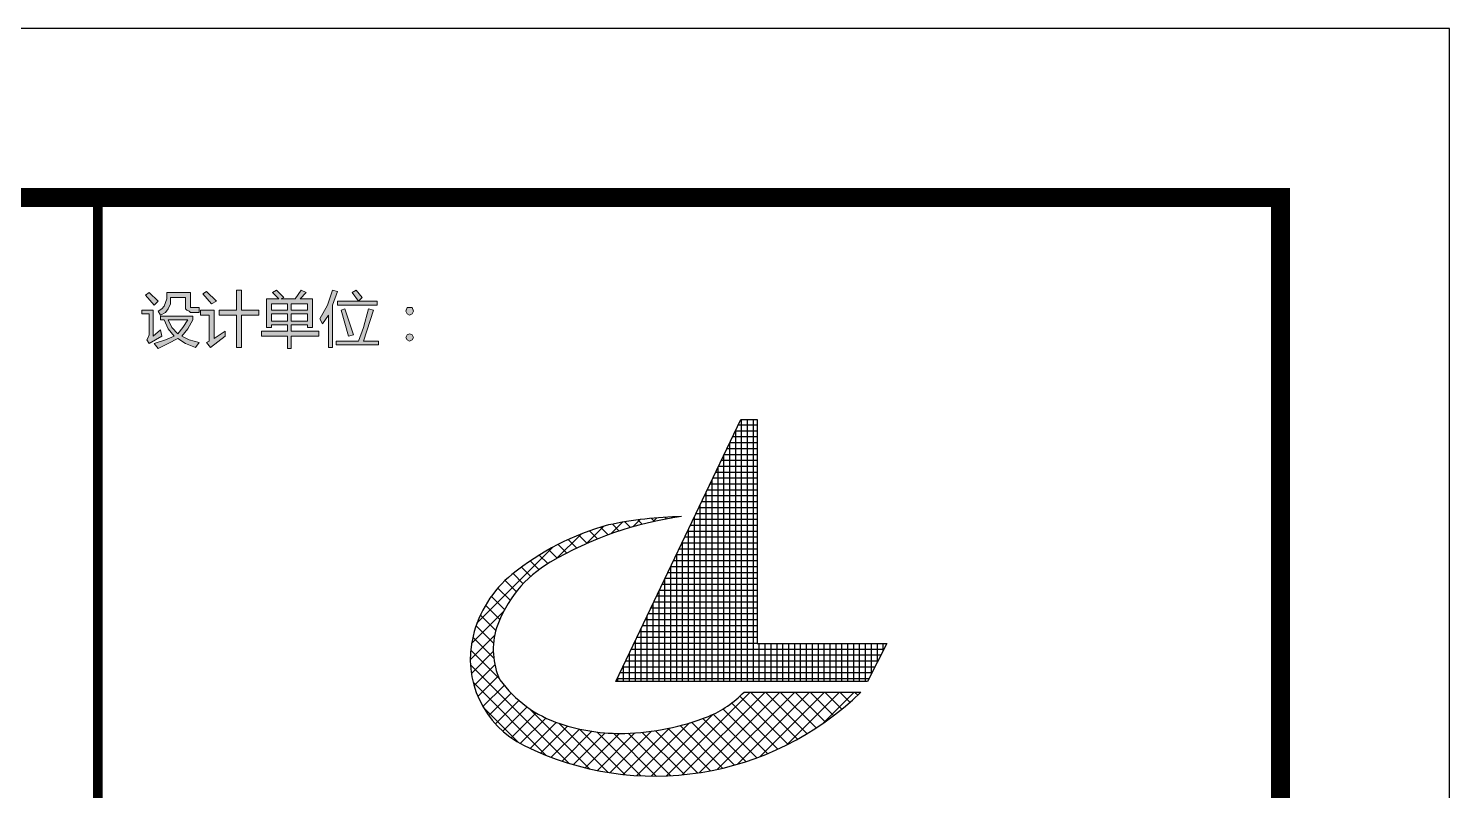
# Model space of a CAD drawing. Header units: millimetres. Extents: x 591771 to 1936534, y -622016 to 355666.
# Drawn here: x 766844 to 775256, y 217932 to 222443 of the extents above; entities that cross this region are included whole.
import ezdxf

# ---------------------------------------------------------------- set-up
doc = ezdxf.new("R2010")
doc.units = ezdxf.units.MM
doc.header["$LTSCALE"] = 80
for name, color, linetype in [('0GPS-\\M+5CFFB\\M+5BBF0\\M+5CBA8\\M+5B9DC', 1, 'Continuous'), ('\\M+5CDBC\\M+5BFF2', 252, 'Continuous'), ('AXIS', 3, 'Continuous')]:
    doc.layers.add(name, color=color, linetype=linetype)

# ---------------------------------------------------------------- blocks, each defined once
blk = doc.blocks.new('A$C7A821879')
h = blk.add_hatch(color=165)
h.paths.add_polyline_path([(457.1, 5152), (560.3, 5152), (560.3, 5269.9), (589.7, 5269.9), (589.7, 5152), (692.9, 5152), (692.9, 5122.5), (589.7, 5122.5), (589.7, 4930.9), (560.3, 4930.9), (560.3, 5122.5), (457.1, 5122.5)])
h.paths.add_polyline_path([(1584.7, 5012), (1599.5, 5004.6), (1606.9, 4989.8), (1599.5, 4975.1), (1584.7, 4967.7), (1570, 4975.1), (1562.6, 4989.8), (1570, 5004.6)])
h.paths.add_polyline_path([(1584.7, 5166.7), (1599.5, 5166.7), (1606.9, 5144.6), (1599.5, 5129.9), (1584.7, 5122.5), (1570, 5129.9), (1562.6, 5144.6), (1570, 5166.7)])
h.paths.add_polyline_path([(1201.5, 5159.4), (1253.1, 5004.6), (1223.6, 4997.2), (1179.4, 5152)], flags=16)
h.paths.add_polyline_path([(1157.3, 5203.6), (1282.6, 5203.6), (1245.7, 5255.2), (1267.8, 5269.9), (1304.7, 5225.7), (1282.6, 5203.6), (1393.1, 5203.6), (1393.1, 5181.5), (1157.3, 5181.5)])
h.paths.add_polyline_path([(1149.9, 4967.7), (1282.6, 4967.7), (1312, 5048.8), (1341.5, 5159.4), (1371, 5152), (1312, 4967.7), (1400.5, 4967.7), (1400.5, 4945.6), (1149.9, 4945.6)])
h.paths.add_polyline_path([(1054.1, 5100.4), (1098.3, 5181.5), (1127.8, 5269.9), (1157.3, 5262.5), (1127.8, 5181.5), (1127.8, 4930.9), (1105.7, 4930.9), (1105.7, 5122.5), (1068.8, 5070.9)])
h.paths.add_polyline_path([(884.6, 5085.7), (980.4, 5085.7), (980.4, 5129.9), (884.6, 5129.9)], flags=16)
h.paths.add_polyline_path([(980.4, 5188.8), (884.6, 5188.8), (884.6, 5152), (980.4, 5152)], flags=16)
h.paths.add_polyline_path([(766.6, 5085.7), (862.4, 5085.7), (862.4, 5129.9), (766.6, 5129.9)], flags=16)
h.paths.add_polyline_path([(766.6, 5152), (862.4, 5152), (862.4, 5188.8), (766.6, 5188.8)], flags=16)
h.paths.add_polyline_path([(707.7, 5026.7), (862.4, 5026.7), (862.4, 5063.5), (766.6, 5063.5), (766.6, 5048.8), (737.1, 5048.8), (737.1, 5218.3), (810.9, 5218.3), (774, 5255.2), (796.1, 5269.9), (840.3, 5225.7), (825.6, 5218.3), (906.7, 5218.3), (943.5, 5269.9), (973, 5255.2), (936.1, 5218.3), (1009.9, 5218.3), (1009.9, 5048.8), (980.4, 5048.8), (980.4, 5063.5), (884.6, 5063.5), (884.6, 5026.7), (1046.7, 5026.7), (1046.7, 4997.2), (884.6, 4997.2), (884.6, 4923.5), (862.4, 4923.5), (862.4, 4997.2), (707.7, 4997.2)])
h.paths.add_polyline_path([(383.4, 5262.5), (442.3, 5203.6), (412.8, 5188.8), (361.3, 5247.8)])
h.paths.add_polyline_path([(493.9, 5026.7), (493.9, 4997.2), (405.5, 4930.9), (383.4, 4960.4), (398.1, 4967.7), (398.1, 4989.8), (398.1, 5122.5), (346.5, 5122.5), (346.5, 5152), (427.6, 5152), (427.6, 4982.5)])
h.paths.add_polyline_path([(154.9, 5093), (177, 5048.8), (213.8, 5012), (243.3, 5048.8), (272.8, 5093)], flags=16)
h.paths.add_polyline_path([(258.1, 5225.7), (169.6, 5225.7), (169.6, 5218.3), (169.6, 5188.8), (154.9, 5159.4), (140.1, 5137.2), (110.7, 5122.5), (95.9, 5144.6), (118, 5159.4), (132.8, 5174.1), (140.1, 5196.2), (147.5, 5218.3), (147.5, 5255.2), (287.6, 5255.2), (287.6, 5181.5), (287.6, 5166.7), (302.3, 5166.7), (339.1, 5166.7), (339.1, 5137.2), (287.6, 5137.2), (280.2, 5144.6), (265.4, 5152), (258.1, 5159.4), (258.1, 5174.1)])
h.paths.add_polyline_path([(110.7, 5093), (110.7, 5115.1), (302.3, 5115.1), (302.3, 5093), (272.8, 5041.4), (236, 4997.2), (280.2, 4975.1), (339.1, 4960.4), (317, 4930.9), (258.1, 4953), (213.8, 4982.5), (154.9, 4953), (95.9, 4923.5), (73.8, 4953), (140.1, 4975.1), (191.7, 4997.2), (154.9, 5041.4), (132.8, 5093)])
h.paths.add_polyline_path([(44.3, 5255.2), (95.9, 5203.6), (73.8, 5181.5), (22.2, 5240.4)])
h.paths.add_polyline_path([(110.7, 5034.1), (118, 4997.2), (44.3, 4953), (29.6, 4975.1), (37, 4989.8), (44.3, 5004.6), (44.3, 5129.9), (0.1, 5129.9), (0.1, 5152), (66.4, 5152), (66.4, 4997.2)])
at = {"color": 165, "lineweight": 0}
for p, q in [((22.2, 5240.4), (44.3, 5255.2)), ((73.8, 5181.5), (22.2, 5240.4)), ((44.3, 5255.2), (44.3, 5255.2)), ((44.3, 5255.2), (95.9, 5203.6)), ((44.3, 5255.2), (44.3, 5255.2)), ((140.1, 5196.2), (147.5, 5218.3)), ((147.5, 5218.3), (147.5, 5255.2)), ((147.5, 5255.2), (287.6, 5255.2)), ((258.1, 5225.7), (169.6, 5225.7)), ((169.6, 5225.7), (169.6, 5218.3)), ((169.6, 5218.3), (169.6, 5218.3)), ((169.6, 5218.3), (169.6, 5188.8)), ((258.1, 5174.1), (258.1, 5225.7)), ((258.1, 5225.7), (258.1, 5225.7)), ((287.6, 5255.2), (287.6, 5181.5)), ((361.3, 5247.8), (383.4, 5262.5)), ((412.8, 5188.8), (361.3, 5247.8)), ((383.4, 5262.5), (383.4, 5262.5)), ((383.4, 5262.5), (442.3, 5203.6)), ((383.4, 5262.5), (383.4, 5262.5)), ((560.3, 5152), (560.3, 5269.9)), ((560.3, 5269.9), (589.7, 5269.9)), ((589.7, 5269.9), (589.7, 5152)), ((737.1, 5048.8), (737.1, 5218.3)), ((737.1, 5218.3), (810.9, 5218.3)), ((774, 5255.2), (796.1, 5269.9)), ((810.9, 5218.3), (774, 5255.2)), ((796.1, 5269.9), (796.1, 5269.9)), ((796.1, 5269.9), (840.3, 5225.7)), ((810.9, 5218.3), (810.9, 5218.3)), ((840.3, 5225.7), (825.6, 5218.3)), ((825.6, 5218.3), (906.7, 5218.3)), ((906.7, 5218.3), (943.5, 5269.9)), ((906.7, 5218.3), (906.7, 5218.3)), ((973, 5255.2), (936.1, 5218.3)), ((936.1, 5218.3), (1009.9, 5218.3)), ((943.5, 5269.9), (973, 5255.2)), ((973, 5255.2), (973, 5255.2)), ((1009.9, 5218.3), (1009.9, 5048.8)), ((1098.3, 5181.5), (1127.8, 5269.9)), ((1127.8, 5269.9), (1157.3, 5262.5)), ((1157.3, 5262.5), (1127.8, 5181.5)), ((1157.3, 5262.5), (1157.3, 5262.5)), ((1245.7, 5255.2), (1267.8, 5269.9)), ((1282.6, 5203.6), (1245.7, 5255.2)), ((1267.8, 5269.9), (1267.8, 5269.9)), ((1267.8, 5269.9), (1304.7, 5225.7)), ((1304.7, 5225.7), (1282.6, 5203.6)), ((0.1, 5129.9), (0.1, 5152)), ((0.1, 5152), (66.4, 5152)), ((66.4, 5152), (66.4, 4997.2)), ((95.9, 5203.6), (73.8, 5181.5)), ((73.8, 5181.5), (73.8, 5181.5)), ((95.9, 5144.6), (118, 5159.4)), ((110.7, 5122.5), (95.9, 5144.6)), ((95.9, 5144.6), (95.9, 5144.6)), ((140.1, 5137.2), (110.7, 5122.5)), ((118, 5159.4), (132.8, 5174.1)), ((132.8, 5174.1), (140.1, 5196.2)), ((154.9, 5159.4), (140.1, 5137.2)), ((169.6, 5188.8), (154.9, 5159.4)), ((258.1, 5159.4), (258.1, 5174.1)), ((265.4, 5152), (258.1, 5159.4)), ((280.2, 5144.6), (265.4, 5152)), ((287.6, 5137.2), (280.2, 5144.6)), ((287.6, 5181.5), (287.6, 5181.5)), ((287.6, 5181.5), (287.6, 5166.7)), ((287.6, 5166.7), (302.3, 5166.7)), ((339.1, 5137.2), (287.6, 5137.2)), ((287.6, 5137.2), (287.6, 5137.2)), ((302.3, 5166.7), (339.1, 5166.7)), ((339.1, 5166.7), (339.1, 5166.7)), ((339.1, 5166.7), (339.1, 5137.2)), ((346.5, 5122.5), (346.5, 5152)), ((346.5, 5152), (427.6, 5152)), ((442.3, 5203.6), (412.8, 5188.8)), ((412.8, 5188.8), (412.8, 5188.8)), ((427.6, 5152), (427.6, 4982.5)), ((457.1, 5152), (560.3, 5152)), ((457.1, 5122.5), (457.1, 5152)), ((457.1, 5152), (457.1, 5152)), ((589.7, 5152), (692.9, 5152)), ((692.9, 5152), (692.9, 5122.5)), ((862.4, 5188.8), (766.6, 5188.8)), ((766.6, 5188.8), (766.6, 5152)), ((766.6, 5152), (862.4, 5152)), ((766.6, 5152), (766.6, 5152)), ((862.4, 5152), (862.4, 5188.8)), ((980.4, 5188.8), (884.6, 5188.8)), ((884.6, 5188.8), (884.6, 5152)), ((884.6, 5152), (980.4, 5152)), ((980.4, 5152), (980.4, 5188.8)), ((980.4, 5188.8), (980.4, 5188.8)), ((1054.1, 5100.4), (1098.3, 5181.5)), ((1127.8, 5181.5), (1127.8, 4930.9)), ((1157.3, 5203.6), (1282.6, 5203.6)), ((1157.3, 5181.5), (1157.3, 5203.6)), ((1157.3, 5203.6), (1157.3, 5203.6)), ((1393.1, 5181.5), (1157.3, 5181.5)), ((1179.4, 5152), (1201.5, 5159.4)), ((1223.6, 4997.2), (1179.4, 5152)), ((1201.5, 5159.4), (1201.5, 5159.4)), ((1201.5, 5159.4), (1253.1, 5004.6)), ((1201.5, 5159.4), (1201.5, 5159.4)), ((1282.6, 5203.6), (1282.6, 5203.6)), ((1282.6, 5203.6), (1393.1, 5203.6)), ((1312, 5048.8), (1341.5, 5159.4)), ((1371, 5152), (1312, 4967.7)), ((1341.5, 5159.4), (1371, 5152)), ((1371, 5152), (1371, 5152)), ((1393.1, 5203.6), (1393.1, 5181.5)), ((1562.6, 5144.6), (1570, 5166.7)), ((1570, 5129.9), (1562.6, 5144.6)), ((1562.6, 5144.6), (1562.6, 5144.6)), ((1570, 5166.7), (1570, 5166.7)), ((1570, 5166.7), (1584.7, 5166.7)), ((1584.7, 5166.7), (1584.7, 5166.7)), ((1584.7, 5166.7), (1599.5, 5166.7)), ((1584.7, 5166.7), (1584.7, 5166.7)), ((1584.7, 5166.7), (1584.7, 5166.7)), ((1599.5, 5166.7), (1599.5, 5166.7)), ((1599.5, 5166.7), (1606.9, 5144.6)), ((1606.9, 5144.6), (1599.5, 5129.9)), ((1606.9, 5144.6), (1606.9, 5144.6)), ((44.3, 5129.9), (0.1, 5129.9)), ((44.3, 5004.6), (44.3, 5129.9)), ((110.7, 5122.5), (110.7, 5122.5)), ((110.7, 5093), (110.7, 5115.1)), ((110.7, 5115.1), (302.3, 5115.1)), ((132.8, 5093), (110.7, 5093)), ((110.7, 5093), (110.7, 5093)), ((154.9, 5041.4), (132.8, 5093)), ((154.9, 5093), (154.9, 5093)), ((154.9, 5093), (177, 5048.8)), ((272.8, 5093), (154.9, 5093)), ((154.9, 5093), (154.9, 5093)), ((177, 5048.8), (213.8, 5012)), ((213.8, 5012), (243.3, 5048.8)), ((243.3, 5048.8), (272.8, 5093)), ((302.3, 5093), (272.8, 5041.4)), ((302.3, 5115.1), (302.3, 5093)), ((302.3, 5093), (302.3, 5093)), ((398.1, 5122.5), (346.5, 5122.5)), ((398.1, 4989.8), (398.1, 5122.5)), ((560.3, 5122.5), (457.1, 5122.5)), ((560.3, 4930.9), (560.3, 5122.5)), ((692.9, 5122.5), (589.7, 5122.5)), ((589.7, 5122.5), (589.7, 4930.9)), ((766.6, 5048.8), (737.1, 5048.8)), ((862.4, 5129.9), (766.6, 5129.9)), ((766.6, 5129.9), (766.6, 5085.7)), ((766.6, 5085.7), (862.4, 5085.7)), ((766.6, 5085.7), (766.6, 5085.7)), ((862.4, 5063.5), (766.6, 5063.5)), ((766.6, 5063.5), (766.6, 5048.8)), ((862.4, 5085.7), (862.4, 5129.9)), ((862.4, 5026.7), (862.4, 5063.5)), ((980.4, 5129.9), (884.6, 5129.9)), ((884.6, 5129.9), (884.6, 5085.7)), ((884.6, 5085.7), (980.4, 5085.7)), ((884.6, 5085.7), (884.6, 5085.7)), ((980.4, 5063.5), (884.6, 5063.5)), ((884.6, 5063.5), (884.6, 5026.7)), ((980.4, 5085.7), (980.4, 5129.9)), ((980.4, 5048.8), (980.4, 5063.5)), ((1009.9, 5048.8), (980.4, 5048.8)), ((1054.1, 5100.4), (1054.1, 5100.4)), ((1068.8, 5070.9), (1054.1, 5100.4)), ((1054.1, 5100.4), (1054.1, 5100.4)), ((1054.1, 5100.4), (1054.1, 5100.4)), ((1105.7, 5122.5), (1068.8, 5070.9)), ((1068.8, 5070.9), (1068.8, 5070.9)), ((1105.7, 4930.9), (1105.7, 5122.5)), ((1105.7, 5122.5), (1105.7, 5122.5)), ((1282.6, 4967.7), (1312, 5048.8)), ((1584.7, 5122.5), (1570, 5129.9)), ((1570, 5129.9), (1570, 5129.9)), ((1599.5, 5129.9), (1584.7, 5122.5)), ((1584.7, 5122.5), (1584.7, 5122.5)), ((1599.5, 5129.9), (1599.5, 5129.9)), ((29.6, 4975.1), (37, 4989.8)), ((44.3, 4953), (29.6, 4975.1)), ((29.6, 4975.1), (29.6, 4975.1)), ((37, 4989.8), (44.3, 5004.6)), ((118, 4997.2), (44.3, 4953)), ((66.4, 4997.2), (110.7, 5034.1)), ((66.4, 4997.2), (66.4, 4997.2)), ((73.8, 4953), (140.1, 4975.1)), ((110.7, 5034.1), (110.7, 5034.1)), ((110.7, 5034.1), (118, 4997.2)), ((110.7, 5034.1), (110.7, 5034.1)), ((110.7, 5034.1), (110.7, 5034.1)), ((118, 4997.2), (118, 4997.2)), ((140.1, 4975.1), (191.7, 4997.2)), ((191.7, 4997.2), (154.9, 5041.4)), ((213.8, 4982.5), (154.9, 4953)), ((191.7, 4997.2), (191.7, 4997.2)), ((213.8, 5012), (213.8, 5012)), ((258.1, 4953), (213.8, 4982.5)), ((213.8, 4982.5), (213.8, 4982.5)), ((272.8, 5041.4), (236, 4997.2)), ((236, 4997.2), (236, 4997.2)), ((236, 4997.2), (280.2, 4975.1)), ((280.2, 4975.1), (339.1, 4960.4)), ((383.4, 4960.4), (398.1, 4967.7)), ((398.1, 4967.7), (398.1, 4989.8)), ((493.9, 4997.2), (405.5, 4930.9)), ((427.6, 4982.5), (493.9, 5026.7)), ((427.6, 4982.5), (427.6, 4982.5)), ((493.9, 5026.7), (493.9, 5026.7)), ((493.9, 5026.7), (493.9, 4997.2)), ((493.9, 5026.7), (493.9, 5026.7)), ((493.9, 5026.7), (493.9, 5026.7)), ((493.9, 4997.2), (493.9, 4997.2)), ((707.7, 5026.7), (862.4, 5026.7)), ((707.7, 4997.2), (707.7, 5026.7)), ((707.7, 5026.7), (707.7, 5026.7)), ((862.4, 4997.2), (707.7, 4997.2)), ((862.4, 4923.5), (862.4, 4997.2)), ((884.6, 5026.7), (1046.7, 5026.7)), ((1046.7, 4997.2), (884.6, 4997.2)), ((884.6, 4997.2), (884.6, 4923.5)), ((1046.7, 5026.7), (1046.7, 4997.2)), ((1149.9, 4967.7), (1282.6, 4967.7)), ((1149.9, 4945.6), (1149.9, 4967.7)), ((1149.9, 4967.7), (1149.9, 4967.7)), ((1253.1, 5004.6), (1223.6, 4997.2)), ((1223.6, 4997.2), (1223.6, 4997.2)), ((1282.6, 4967.7), (1282.6, 4967.7)), ((1312, 4967.7), (1400.5, 4967.7)), ((1400.5, 4967.7), (1400.5, 4945.6)), ((1562.6, 4989.8), (1570, 5004.6)), ((1570, 4975.1), (1562.6, 4989.8)), ((1562.6, 4989.8), (1562.6, 4989.8)), ((1570, 5004.6), (1584.7, 5012)), ((1570, 5004.6), (1570, 5004.6)), ((1584.7, 4967.7), (1570, 4975.1)), ((1570, 4975.1), (1570, 4975.1)), ((1584.7, 5012), (1584.7, 5012)), ((1584.7, 5012), (1599.5, 5004.6)), ((1584.7, 5012), (1584.7, 5012)), ((1584.7, 5012), (1584.7, 5012)), ((1599.5, 4975.1), (1584.7, 4967.7)), ((1584.7, 4967.7), (1584.7, 4967.7)), ((1599.5, 5004.6), (1599.5, 5004.6)), ((1599.5, 5004.6), (1606.9, 4989.8)), ((1606.9, 4989.8), (1599.5, 4975.1)), ((1599.5, 4975.1), (1599.5, 4975.1)), ((1606.9, 4989.8), (1606.9, 4989.8)), ((95.9, 4923.5), (73.8, 4953)), ((73.8, 4953), (73.8, 4953)), ((154.9, 4953), (95.9, 4923.5)), ((95.9, 4923.5), (95.9, 4923.5)), ((317, 4930.9), (258.1, 4953)), ((339.1, 4960.4), (317, 4930.9)), ((317, 4930.9), (317, 4930.9)), ((339.1, 4960.4), (339.1, 4960.4)), ((405.5, 4930.9), (383.4, 4960.4)), ((383.4, 4960.4), (383.4, 4960.4)), ((589.7, 4930.9), (560.3, 4930.9)), ((884.6, 4923.5), (862.4, 4923.5)), ((1127.8, 4930.9), (1105.7, 4930.9)), ((1400.5, 4945.6), (1149.9, 4945.6))]:
    blk.add_line(p, q, dxfattribs=at)
at = {"color": 165}
for p, q in [((2630.3, 3768.5), (2733.3, 3871.5)), ((2776.7, 3826.9), (2845.7, 3896)), ((2825.9, 3843.7), (2785.1, 3884.5)), ((2893, 3864.6), (2859.3, 3898.3)), ((2906.1, 3868.3), (2949.4, 3911.6)), ((2962.1, 3883.5), (2935.8, 3909.9)), ((3033.3, 3900.3), (3014.7, 3919)), ((3024.1, 3898.3), (3047.7, 3921.9)), ((3106.6, 3915), (3096.2, 3925.4)), ((3133.5, 3919.8), (3141.4, 3927.6)), ((3182.2, 3927.4), (3180.8, 3928.9)), ((2454.4, 3680.6), (2599.4, 3825.6)), ((2574.7, 3742.9), (2524, 3793.6)), ((2635, 3770.6), (2585.5, 3820.1)), ((2696.9, 3796.7), (2649.3, 3844.3)), ((2760.5, 3821.1), (2715.4, 3866.2)), ((1983.2, 3297.5), (2435.4, 3749.6)), ((2402.9, 3650.7), (2352.1, 3701.6)), ((2458.6, 3683), (2407.4, 3734.2)), ((2515.9, 3713.7), (2464.7, 3764.9)), ((2302.3, 3575.4), (2247.1, 3630.5)), ((2350.7, 3615), (2298.6, 3667)), ((2216.8, 3484.8), (2150.3, 3551.3)), ((2257.7, 3532), (2197.4, 3592.2)), ((2146.8, 3378.8), (2068.4, 3457.3)), ((2179.8, 3433.8), (2107.3, 3506.3)), ((1951.2, 3177.4), (2140.4, 3366.6)), ((2118.1, 3319.5), (2033.7, 3404)), ((2081.5, 3180.1), (1978.2, 3283.4)), ((2094.7, 3255), (2003.5, 3346.2)), ((1944, 3082.3), (2088, 3226.3)), ((2083, 3090.6), (1958.5, 3215.1)), ((2115.4, 2970.2), (1946.4, 3139.2)), ((1950.6, 3000.8), (2080.1, 3130.3)), ((2529, 2468.7), (1945.1, 3052.6)), ((1966.4, 2928.6), (2089.5, 3051.7)), ((2393.8, 2515.8), (1961, 2948.6)), ((1989.4, 2863.7), (2109.8, 2984)), ((2018.5, 2804.7), (2144, 2930.2)), ((2053, 2751.2), (2185.6, 2883.9)), ((3104.5, 2394.8), (3600.6, 2890.8)), ((3198.8, 2401), (3688.6, 2890.8)), ((3299.2, 2413.4), (3776.6, 2890.8)), ((3407.1, 2433.4), (3864.6, 2890.8)), ((3525.2, 2463.4), (3952.6, 2890.8)), ((3824, 2581.6), (3539.6, 2866)), ((3881.6, 2612.1), (3602.8, 2890.8)), ((3657.8, 2508), (4040.6, 2890.8)), ((3937.3, 2644.3), (3690.8, 2890.8)), ((3991.3, 2678.3), (3778.8, 2890.8)), ((3814.6, 2576.8), (4128.6, 2890.8)), ((4043.7, 2713.9), (3866.8, 2890.8)), ((4094.4, 2751.2), (3954.8, 2890.8)), ((4030.3, 2704.5), (4216.6, 2890.8)), ((4143.5, 2790.1), (4042.8, 2890.8)), ((4191.1, 2830.6), (4130.8, 2890.8)), ((4237, 2872.6), (4218.8, 2890.8)), ((2230.1, 2591.5), (2020.7, 2800.9)), ((2092.4, 2702.6), (2231, 2841.3)), ((2136.6, 2658.9), (2280.3, 2802.5)), ((2648.7, 2436.9), (2289.8, 2795.9)), ((3703.4, 2526.2), (3439.7, 2789.9)), ((3764.7, 2552.9), (3492, 2825.6)), ((2185.7, 2619.9), (2333.5, 2767.8)), ((2239.8, 2586), (2390.9, 2737.1)), ((2298.6, 2556.8), (2452.8, 2711.1)), ((2757.9, 2415.7), (2467.9, 2705.7)), ((2930.4, 2396.6), (3241.5, 2707.7)), ((3015.3, 2393.5), (3380.3, 2758.5)), ((3437.4, 2440.2), (3185.7, 2691.9)), ((3507.3, 2458.3), (3254, 2711.6)), ((3574.9, 2478.8), (3319.6, 2734)), ((3640.2, 2501.4), (3382.2, 2759.4)), ((2359.6, 2529.8), (2519.4, 2689.6)), ((2422.5, 2504.8), (2589.7, 2671.9)), ((2487.6, 2481.8), (2664, 2658.2)), ((2554.8, 2461), (2743, 2649.2)), ((2859.2, 2402.4), (2589.8, 2671.9)), ((2624.4, 2442.6), (2827.5, 2645.7)), ((2954.3, 2395.3), (2695.7, 2653.9)), ((2696.5, 2426.7), (2918.5, 2648.7)), ((2771.3, 2413.6), (3016.3, 2658.5)), ((3044.2, 2393.4), (2791.2, 2646.5)), ((2849.2, 2403.4), (3122.8, 2677)), ((3129.7, 2395.9), (2879, 2646.7)), ((3211.4, 2402.3), (2961.4, 2652.2)), ((3289.6, 2412), (3039.7, 2661.9)), ((3364.9, 2424.7), (3114.4, 2675.3))]:
    blk.add_line(p, q, dxfattribs=at)
at = {"layer": 'AXIS', "color": 165}
for p, q in [((2805.5, 2953.2), (3545.1, 4503.7)), ((3530.1, 4472.3), (3641.1, 4472.3)), ((3545.1, 4503.7), (3641.1, 4503.7)), ((3549.9, 2953.2), (3549.9, 4503.7)), ((3584.9, 2953.2), (3584.9, 4503.7)), ((3619.8, 2953.2), (3619.8, 4503.7)), ((3641.1, 4503.7), (3641.1, 3178.8)), ((3496.8, 4402.5), (3641.1, 4402.5)), ((3513.5, 4437.4), (3641.1, 4437.4)), ((3515, 2953.2), (3515, 4440.7)), ((3445.2, 2953.2), (3445.2, 4294.2)), ((3446.8, 4297.7), (3641.1, 4297.7)), ((3463.5, 4332.6), (3641.1, 4332.6)), ((3480.1, 4367.6), (3641.1, 4367.6)), ((3480.1, 2953.2), (3480.1, 4367.4)), ((3410.2, 2953.2), (3410.2, 4221)), ((3413.5, 4227.9), (3641.1, 4227.9)), ((3430.2, 4262.8), (3641.1, 4262.8)), ((3363.5, 4123.1), (3641.1, 4123.1)), ((3375.3, 2953.2), (3375.3, 4147.8)), ((3380.2, 4158), (3641.1, 4158)), ((3396.8, 4192.9), (3641.1, 4192.9)), ((3330.2, 4053.2), (3641.1, 4053.2)), ((3340.4, 2953.2), (3340.4, 4074.6)), ((3346.9, 4088.2), (3641.1, 4088.2)), ((3296.9, 3983.4), (3641.1, 3983.4)), ((3305.5, 2953.2), (3305.5, 4001.4)), ((3313.5, 4018.3), (3641.1, 4018.3)), ((3194.6, 3929.1), (3194.6, 3929.1)), ((3246.9, 3878.6), (3641.1, 3878.6)), ((3263.6, 3913.5), (3641.1, 3913.5)), ((3270.5, 2953.2), (3270.5, 3928.2)), ((3280.2, 3948.5), (3641.1, 3948.5)), ((3213.6, 3808.8), (3641.1, 3808.8)), ((3230.2, 3843.7), (3641.1, 3843.7)), ((3235.6, 2953.2), (3235.6, 3855)), ((3163.6, 3704), (3641.1, 3704)), ((3165.8, 2953.2), (3165.8, 3708.5)), ((3180.2, 3738.9), (3641.1, 3738.9)), ((3196.9, 3773.8), (3641.1, 3773.8)), ((3200.7, 2953.2), (3200.7, 3781.7)), ((3130.3, 3634.1), (3641.1, 3634.1)), ((3130.8, 2953.2), (3130.8, 3635.3)), ((3146.9, 3669.1), (3641.1, 3669.1)), ((3095.9, 2953.2), (3095.9, 3562.1)), ((3096.9, 3564.3), (3641.1, 3564.3)), ((3113.6, 3599.2), (3641.1, 3599.2)), ((3047, 3459.5), (3641.1, 3459.5)), ((3061, 2953.2), (3061, 3488.9)), ((3063.6, 3494.4), (3641.1, 3494.4)), ((3080.3, 3529.4), (3641.1, 3529.4)), ((3013.6, 3389.7), (3641.1, 3389.7)), ((3026.1, 2953.2), (3026.1, 3415.7)), ((3030.3, 3424.6), (3641.1, 3424.6)), ((2963.7, 3284.9), (3641.1, 3284.9)), ((2980.3, 3319.8), (3641.1, 3319.8)), ((2991.1, 2953.2), (2991.1, 3342.5)), ((2997, 3354.7), (3641.1, 3354.7)), ((2930.3, 3215), (3641.1, 3215)), ((2947, 3250), (3641.1, 3250)), ((2956.2, 2953.2), (2956.2, 3269.3)), ((2886.4, 2953.2), (2886.4, 3122.8)), ((2897, 3145.2), (4392.4, 3145.2)), ((2913.7, 3180.1), (3641.1, 3180.1)), ((2921.3, 2953.2), (2921.3, 3196.1)), ((3641.1, 3178.8), (4409.6, 3178.8)), ((3654.7, 2953.2), (3654.7, 3178.8)), ((3689.6, 2953.2), (3689.6, 3178.8)), ((3724.6, 2953.2), (3724.6, 3178.8)), ((3759.5, 2953.2), (3759.5, 3178.8)), ((3794.4, 2953.2), (3794.4, 3178.8)), ((3829.3, 2953.2), (3829.3, 3178.8)), ((3864.3, 2953.2), (3864.3, 3178.8)), ((3899.2, 2953.2), (3899.2, 3178.8)), ((3934.1, 2953.2), (3934.1, 3178.8)), ((3969, 2953.2), (3969, 3178.8)), ((4004, 2953.2), (4004, 3178.8)), ((4038.9, 2953.2), (4038.9, 3178.8)), ((4073.8, 2953.2), (4073.8, 3178.8)), ((4108.7, 2953.2), (4108.7, 3178.8)), ((4143.7, 2953.2), (4143.7, 3178.8)), ((4178.6, 2953.2), (4178.6, 3178.8)), ((4213.5, 2953.2), (4213.5, 3178.8)), ((4248.4, 2953.2), (4248.4, 3178.8)), ((4283.4, 2953.2), (4283.4, 3178.8)), ((4409.6, 3178.8), (4294.3, 2953.2)), ((4318.3, 3000.2), (4318.3, 3178.8)), ((4353.2, 3068.5), (4353.2, 3178.8)), ((4388.1, 3136.9), (4388.1, 3178.8)), ((2847, 3040.4), (4338.8, 3040.4)), ((2851.4, 2953.2), (2851.4, 3049.6)), ((2863.7, 3075.3), (4356.7, 3075.3)), ((2880.4, 3110.3), (4374.5, 3110.3)), ((4294.3, 2953.2), (2805.5, 2953.2)), ((2813.7, 2970.6), (4303.2, 2970.6)), ((2816.5, 2953.2), (2816.5, 2976.4)), ((2830.4, 3005.5), (4321, 3005.5)), ((3564.3, 2890.8), (4255.9, 2890.8)), ((3564.3, 2890.8), (3564.3, 2890.8))]:
    blk.add_line(p, q, dxfattribs=at)
for centre, radius, start, end in [((3169, 2381.5), 1552.4, 105.19051, 129.06402), ((3484.1, 1840.3), 2108.8, 97.89033, 120.41599), ((3229.9, 1706.1), 2223.3, 90.90976, 102.14238), ((2787.3, 3032), 728.3, 120.61031, 160.88055), ((2616, 3062.9), 674.9, 129.06402, 166.35661), ((2516.3, 3087.1), 572.3, 166.35661, 243.70097), ((2516, 3142.5), 436.1, 162.92301, 204.33131), ((2702, 3389.4), 722.7, 216.17688, 251.61412), ((3035.8, 4138.3), 1744.9, 243.70097, 314.36224), ((3135.7, 3292.7), 587.5, 291.70179, 316.84301), ((2831.9, 3780.2), 1134.4, 251.61412, 271.33347), ((2825.1, 4073.3), 1427.6, 271.33347, 291.70179)]:
    blk.add_arc(centre, radius, start, end, dxfattribs=at)

msp = doc.modelspace()

# ---------------------------------------------------------------- linework, layer by layer
msp.add_lwpolyline([(767255.4, 221442.9), (774255.7, 221442.9), (774255.7, 214754.2), (767255.4, 214754.2)], close=True)
at = {"layer": '\\M+5CDBC\\M+5BFF2', "color": 2}
msp.add_lwpolyline([(691155.7, 163042.9), (775255.7, 163042.9), (775255.7, 222442.9), (691155.7, 222442.9)], close=True, dxfattribs=at)
at = {"layer": '\\M+5CDBC\\M+5BFF2', "color": 2, "const_width": 112.5}
msp.add_lwpolyline([(692155.7, 164042.9), (774255.7, 164042.9), (774255.7, 221442.9), (692155.7, 221442.9)], close=True, dxfattribs=at)
at = {"layer": '\\M+5CDBC\\M+5BFF2', "color": 2, "const_width": 56.2}
msp.add_lwpolyline([(767255.4, 164042.9), (767255.4, 221442.9)], dxfattribs=at)

# ---------------------------------------------------------------- block references
at = {"layer": '0GPS-\\M+5CFFB\\M+5BBF0\\M+5CBA8\\M+5B9DC', "ltscale": 10}
msp.add_blockref('A$C7A821879', (767515.6, 215624.1), dxfattribs=at)

doc.saveas('drawing.dxf')
